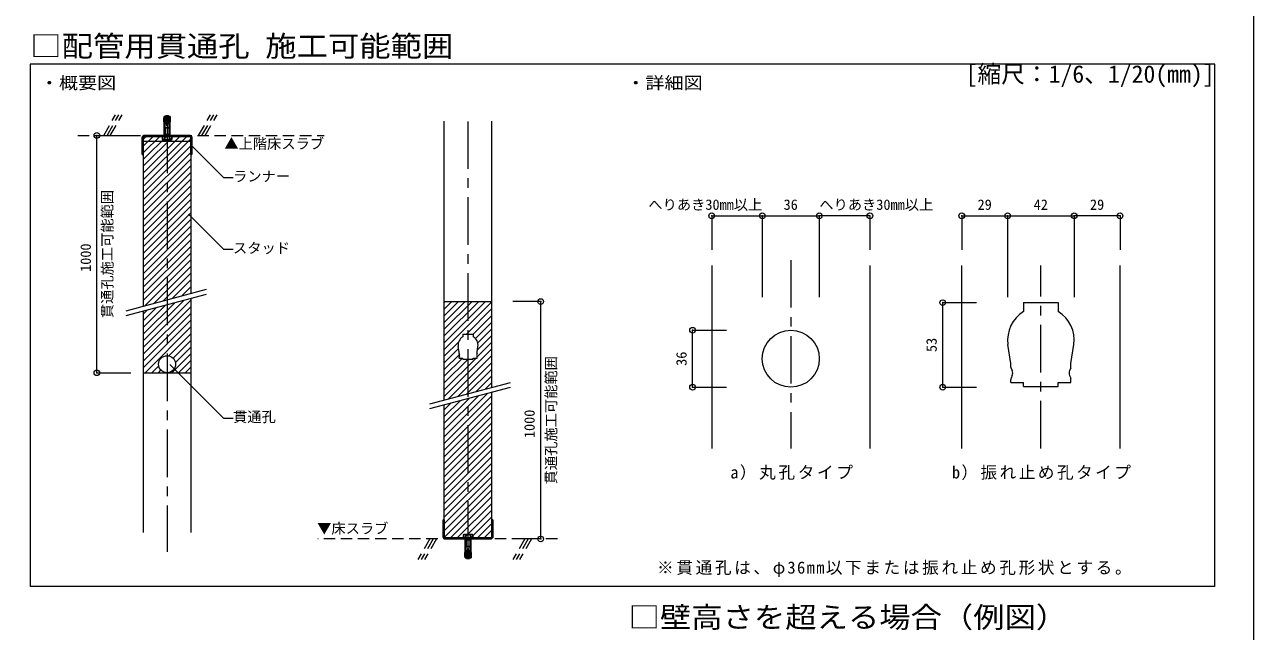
# Model space of a CAD drawing. Units: millimetres on the paper, with parts at other scales. Extents: x -195 to 195, y -140 to 138.
# Drawn here: x 65.6 to 195, y 2.8 to 66.7 of the extents above; entities that cross this region are included whole.
import ezdxf
from ezdxf.enums import TextEntityAlignment as Align

# ---------------------------------------------------------------- set-up
doc = ezdxf.new("R2010")
doc.units = ezdxf.units.MM
doc.header["$PDMODE"] = 32
doc.header["$PDSIZE"] = 0.6
doc.linetypes.add('CHAIN1', pattern=[8, 5, -1, 1, -1])
doc.linetypes.add('DASHED1', pattern=[1.8, 1.2, -0.6])
for name, color, linetype, lineweight in [('5-0_中心線', 4, 'CHAIN1', 18), ('5-2_SQバー', 3, 'Continuous', 18), ('5-3_ランナー', 2, 'Continuous', 25), ('5-5_寸法', 4, 'Continuous', 9), ('5-6_文字・矢印', 7, 'Continuous', 18), ('5-9_躯体他', 4, 'DASHED1', 9), ('5-C_ビス・アンカーボルト・強調図形', 2, 'DASHED1', 25), ('5-E_補助線', 7, 'Continuous', 18), ('B-0_中心線', 4, 'CHAIN1', 9), ('B-2_SQバー', 3, 'Continuous', 18), ('B-5_寸法', 7, 'Continuous', 9), ('F-3_ランナー', 4, 'Continuous', 9)]:
    doc.layers.add(name, color=color, linetype=linetype, lineweight=lineweight)
doc.layers.add('B-6_文字・矢印', color=3, linetype='Continuous')
doc.layers.add('F-6_文字・矢印', color=4, linetype='Continuous')
doc.styles.add('ＭＳ ゴシック', font='')
doc.styles.get('ＭＳ ゴシック').set_extended_font_data('MS Gothic')

msp = doc.modelspace()

# ---------------------------------------------------------------- linework, layer by layer
at = {"layer": '5-0_中心線', "lineweight": 9}
for p, q in [((112.302, 11.483), (112.302, 57.144)), ((80.607, 56.03), (80.607, 11.163))]:
    msp.add_line(p, q, dxfattribs=at)
at = {"layer": '5-2_SQバー'}
for p, q in [((109.802, 27.137), (109.802, 56.502)), ((114.802, 28.476), (114.802, 56.502)), ((78.107, 54.391), (78.107, 37.013)), ((78.107, 54.391), (83.107, 54.391)), ((83.107, 54.391), (83.107, 38.352)), ((83.107, 37.852), (83.107, 13.17)), ((78.107, 36.513), (78.107, 13.17)), ((111.752, 34.086), (112.852, 34.086)), ((111.752, 34.086), (111.752, 33.805)), ((112.852, 34.086), (112.852, 33.805)), ((111.352, 32.161), (111.262, 32.767)), ((113.252, 32.161), (113.342, 32.767)), ((111.352, 32.046), (111.352, 32.161)), ((111.352, 31.561), (111.352, 31.661)), ((111.352, 31.561), (111.752, 31.561)), ((111.358, 32.018), (111.394, 31.941)), ((111.396, 31.782), (111.36, 31.701)), ((111.752, 31.436), (111.752, 31.561)), ((111.752, 31.436), (112.852, 31.436)), ((112.852, 31.561), (113.252, 31.561)), ((112.852, 31.436), (112.852, 31.561)), ((113.208, 31.782), (113.243, 31.701)), ((113.246, 32.018), (113.21, 31.941)), ((113.252, 32.046), (113.252, 32.161)), ((113.252, 31.561), (113.252, 31.661)), ((80.407, 30.006), (80.425, 30.025)), ((114.802, 12.621), (114.802, 27.976)), ((109.802, 12.621), (109.802, 26.637)), ((114.802, 12.621), (109.802, 12.621))]:
    msp.add_line(p, q, dxfattribs=at)
msp.add_circle((80.607, 30.906), 0.9, dxfattribs=at)
for centre, radius, start, end in [((112.302, 32.911), 1.05, 121.58813, 187.87582), ((112.302, 32.911), 1.05, 352.12418, 58.41186), ((111.417, 32.046), 0.065, 180, 204.96595), ((111.417, 32.046), 0.065, 180, 207.01425), ((111.452, 31.661), 0.1, 156.38467, 179.99988), ((111.452, 31.661), 0.1, 160.20522, 179.99988), ((111.218, 31.86), 0.194, 336.38467, 24.96595), ((113.386, 31.86), 0.194, 155.03405, 203.61533), ((113.152, 31.661), 0.1, 0.00012, 23.61533), ((113.187, 32.046), 0.065, 332.98575, 0), ((113.187, 32.046), 0.065, 335.03405, 0), ((113.152, 31.661), 0.1, 0.00012, 19.79478)]:
    msp.add_arc(centre, radius, start, end, dxfattribs=at)
at = {"layer": '5-3_ランナー'}
for p, q in [((77.992, 54.776), (77.992, 53.006)), ((78.107, 54.776), (78.107, 53.006)), ((78.222, 55.006), (82.992, 55.006)), ((78.222, 54.891), (82.992, 54.891)), ((83.107, 54.776), (83.107, 53.006)), ((83.222, 54.776), (83.222, 53.006)), ((77.992, 53.006), (78.107, 53.006)), ((83.222, 53.006), (83.107, 53.006)), ((109.687, 12.736), (109.687, 14.506)), ((109.687, 14.506), (109.802, 14.506)), ((109.802, 12.736), (109.802, 14.506)), ((114.802, 12.736), (114.802, 14.506)), ((114.917, 14.506), (114.802, 14.506)), ((114.917, 12.736), (114.917, 14.506)), ((114.687, 12.621), (109.917, 12.621)), ((114.687, 12.506), (109.917, 12.506))]:
    msp.add_line(p, q, dxfattribs=at)
for centre, radius, start, end in [((78.222, 54.776), 0.23, 90, 180), ((78.222, 54.776), 0.115, 90, 180), ((82.992, 54.776), 0.23, 0, 90), ((82.992, 54.776), 0.115, 0, 90), ((109.917, 12.736), 0.23, 180, 270), ((109.917, 12.736), 0.115, 180, 270), ((114.687, 12.736), 0.23, 270, 0), ((114.687, 12.736), 0.115, 270, 0)]:
    msp.add_arc(centre, radius, start, end, dxfattribs=at)
at = {"layer": '5-5_寸法'}
for p, q in [((73.215, 30.006), (73.215, 55.006)), ((73.215, 55.006), (76.781, 55.006)), ((119.948, 37.506), (117.018, 37.506)), ((119.948, 12.506), (119.948, 37.506)), ((73.215, 30.006), (76.781, 30.006)), ((119.948, 12.506), (117.018, 12.506))]:
    msp.add_line(p, q, dxfattribs=at)
at = {"layer": '5-5_寸法', "color": 7}
for p in [(73.215, 55.006), (119.948, 37.506), (73.215, 30.006), (119.948, 12.506)]:
    msp.add_point(p, dxfattribs=at)
at = {"layer": '5-6_文字・矢印'}
for p, q in [((86.555, 50.563), (83.222, 53.896)), ((86.555, 50.563), (87.555, 50.563)), ((86.555, 43.013), (82.865, 46.703)), ((86.555, 43.013), (87.555, 43.013)), ((86.555, 25.24), (80.912, 30.882)), ((86.555, 25.24), (87.555, 25.24))]:
    msp.add_line(p, q, dxfattribs=at)
at = {"layer": '5-9_躯体他'}
for p, q in [((73.932, 55.006), (75.189, 57.184)), ((74.282, 55.006), (75.539, 57.184)), ((74.632, 55.006), (75.889, 57.184)), ((83.932, 55.006), (85.189, 57.184)), ((84.282, 55.006), (85.539, 57.184)), ((84.632, 55.006), (85.889, 57.184)), ((71.204, 55.006), (97.135, 55.006)), ((121.704, 12.506), (96.481, 12.506)), ((108.277, 12.506), (107.02, 10.329)), ((108.627, 12.506), (107.37, 10.329)), ((108.977, 12.506), (107.72, 10.329)), ((118.277, 12.506), (117.02, 10.329)), ((118.627, 12.506), (117.37, 10.329)), ((118.977, 12.506), (117.72, 10.329))]:
    msp.add_line(p, q, dxfattribs=at)
at = {"layer": '5-C_ビス・アンカーボルト・強調図形'}
for p, q in [((80.263, 56.817), (80.295, 56.974)), ((80.529, 57.005), (80.318, 56.994)), ((80.412, 56.745), (80.4, 56.973)), ((80.407, 56.681), (80.435, 57)), ((80.435, 57), (80.438, 57.041)), ((80.438, 57.041), (80.453, 57.056)), ((80.453, 57.056), (80.76, 57.056)), ((80.582, 56.006), (80.529, 57.005)), ((80.632, 56.006), (80.685, 57.005)), ((80.895, 56.994), (80.685, 57.005)), ((80.775, 57.041), (80.76, 57.056)), ((80.779, 57), (80.775, 57.041)), ((80.807, 56.681), (80.779, 57)), ((80.801, 56.745), (80.813, 56.973)), ((80.95, 56.817), (80.918, 56.974)), ((80.263, 56.817), (80.538, 56.831)), ((80.307, 55.999), (80.263, 56.817)), ((80.307, 55.006), (80.307, 55.999)), ((80.384, 55.865), (80.369, 55.806)), ((80.369, 55.806), (80.845, 55.806)), ((80.369, 55.806), (80.369, 55.084)), ((80.374, 56.196), (80.384, 56.001)), ((80.374, 56.196), (80.375, 56.196)), ((80.382, 54.891), (80.382, 55.778)), ((80.384, 56.001), (80.384, 55.865)), ((80.397, 55.806), (80.384, 55.865)), ((80.397, 55.1), (80.397, 55.806)), ((80.399, 56.22), (80.407, 56.445)), ((80.407, 56.681), (80.407, 56.256)), ((80.407, 56.256), (80.569, 56.256)), ((80.569, 56.256), (80.645, 56.256)), ((80.582, 56.006), (80.632, 56.006)), ((80.95, 56.817), (80.676, 56.831)), ((80.815, 56.22), (80.807, 56.445)), ((80.817, 55.806), (80.829, 55.865)), ((80.817, 55.1), (80.817, 55.806)), ((80.84, 56.196), (80.829, 56.001)), ((80.829, 56.001), (80.829, 55.865)), ((80.829, 55.865), (80.845, 55.806)), ((80.832, 54.891), (80.832, 55.778)), ((80.84, 56.196), (80.838, 56.196)), ((80.845, 55.806), (80.845, 55.084)), ((80.907, 55.999), (80.95, 56.817)), ((80.907, 55.006), (80.907, 55.999)), ((81.097, 54.891), (80.117, 54.891)), ((80.117, 54.891), (80.117, 54.579)), ((80.182, 54.541), (80.117, 54.579)), ((81.031, 54.541), (80.182, 54.541)), ((80.307, 55.006), (80.907, 55.006)), ((80.362, 54.891), (80.362, 54.579)), ((80.364, 55.081), (80.849, 55.081)), ((80.397, 55.1), (80.817, 55.1)), ((80.852, 54.891), (80.852, 54.579)), ((81.031, 54.541), (81.097, 54.579)), ((81.097, 54.891), (81.097, 54.579)), ((111.877, 12.971), (111.812, 12.933)), ((111.877, 12.971), (112.726, 12.971)), ((112.726, 12.971), (112.792, 12.933)), ((111.812, 12.621), (111.812, 12.933)), ((111.812, 12.621), (112.792, 12.621)), ((112.002, 12.506), (112.002, 11.514)), ((112.602, 12.506), (112.002, 12.506)), ((112.057, 12.621), (112.057, 12.933)), ((112.544, 12.431), (112.059, 12.431)), ((112.064, 11.706), (112.064, 12.429)), ((112.079, 11.648), (112.064, 11.706)), ((112.54, 11.706), (112.064, 11.706)), ((112.077, 12.621), (112.077, 11.735)), ((112.092, 11.706), (112.079, 11.648)), ((112.079, 11.512), (112.079, 11.648)), ((112.092, 12.413), (112.092, 11.706)), ((112.512, 12.413), (112.092, 12.413)), ((112.512, 12.413), (112.512, 11.706)), ((112.512, 11.706), (112.524, 11.648)), ((112.524, 11.648), (112.54, 11.706)), ((112.524, 11.512), (112.524, 11.648)), ((112.527, 12.621), (112.527, 11.735)), ((112.54, 11.706), (112.54, 12.429)), ((112.547, 12.621), (112.547, 12.933)), ((112.602, 12.506), (112.602, 11.514)), ((112.792, 12.621), (112.792, 12.933)), ((112.002, 11.514), (111.958, 10.696)), ((111.958, 10.696), (112.233, 10.681)), ((111.958, 10.696), (111.99, 10.539)), ((112.013, 10.519), (112.224, 10.508)), ((112.069, 11.317), (112.079, 11.512)), ((112.069, 11.317), (112.07, 11.317)), ((112.094, 11.293), (112.102, 11.068)), ((112.107, 10.768), (112.095, 10.54)), ((112.102, 10.831), (112.13, 10.513)), ((112.13, 10.513), (112.133, 10.471)), ((112.133, 10.471), (112.148, 10.456)), ((112.455, 10.456), (112.148, 10.456)), ((112.277, 11.506), (112.224, 10.508)), ((112.34, 11.256), (112.264, 11.256)), ((112.327, 11.506), (112.277, 11.506)), ((112.327, 11.506), (112.38, 10.508)), ((112.502, 11.256), (112.34, 11.256)), ((112.645, 10.696), (112.371, 10.681)), ((112.38, 10.508), (112.59, 10.519)), ((112.47, 10.471), (112.455, 10.456)), ((112.474, 10.513), (112.47, 10.471)), ((112.502, 10.831), (112.474, 10.513)), ((112.496, 10.768), (112.508, 10.54)), ((112.51, 11.293), (112.502, 11.068)), ((112.502, 10.831), (112.502, 11.256)), ((112.535, 11.317), (112.524, 11.512)), ((112.535, 11.317), (112.533, 11.317)), ((112.602, 11.514), (112.645, 10.696)), ((112.645, 10.696), (112.613, 10.539))]:
    msp.add_line(p, q, dxfattribs=at)
for points in [[(80.807, 56.681), (80.807, 56.256), (80.645, 56.256)], [(80.364, 55.006), (80.364, 55.081), (80.397, 55.1)], [(80.849, 55.006), (80.849, 55.081), (80.817, 55.1)], [(112.059, 12.506), (112.059, 12.431), (112.092, 12.413)], [(112.544, 12.506), (112.544, 12.431), (112.512, 12.413)], [(112.102, 10.831), (112.102, 11.256), (112.264, 11.256)]]:
    msp.add_lwpolyline(points, dxfattribs=at)
for centre, radius, start, end in [((80.32, 56.969), 0.025, 93.04141, 168.54141), ((80.375, 56.972), 0.025, 3.04141, 93.04141), ((80.838, 56.972), 0.025, 86.95857, 176.95857), ((80.894, 56.969), 0.025, 11.45857, 86.95857), ((80.374, 56.221), 0.025, 273.04141, 358.04141), ((80.84, 56.221), 0.025, 181.95857, 266.95857), ((80.277, 54.88), 0.341, 241.95868, 263.65706), ((80.231, 54.785), 0.244, 271.95541, 302.42882), ((80.607, 55.352), 0.811, 252.41203, 287.58795), ((80.983, 54.785), 0.244, 237.57117, 268.04457), ((80.937, 54.88), 0.341, 276.34293, 298.04131), ((111.972, 12.633), 0.341, 96.34293, 118.04131), ((111.926, 12.728), 0.244, 57.57117, 88.04457), ((112.302, 12.161), 0.811, 72.41203, 107.58795), ((112.678, 12.728), 0.244, 91.95541, 122.42882), ((112.632, 12.633), 0.341, 61.95868, 83.65706), ((112.015, 10.544), 0.025, 191.45857, 266.95857), ((112.07, 10.541), 0.025, 266.95857, 356.95857), ((112.069, 11.292), 0.025, 1.95857, 86.95857), ((112.533, 10.541), 0.025, 183.04141, 273.04141), ((112.535, 11.292), 0.025, 93.04141, 178.04141), ((112.589, 10.544), 0.025, 273.04141, 348.54141)]:
    msp.add_arc(centre, radius, start, end, dxfattribs=at)
at = {"layer": '5-E_補助線'}
for p, q in [((78.107, 54.576), (78.537, 55.006)), ((78.107, 53.869), (79.244, 55.006)), ((78.107, 53.162), (79.951, 55.006)), ((78.107, 52.455), (80.658, 55.006)), ((78.107, 51.748), (81.365, 55.006)), ((78.107, 51.041), (82.072, 55.006)), ((78.107, 50.334), (82.779, 55.006)), ((78.107, 49.627), (83.107, 54.627)), ((78.107, 48.92), (83.107, 53.92)), ((78.107, 48.212), (83.107, 53.212)), ((78.107, 47.505), (83.107, 52.505)), ((78.107, 46.798), (83.107, 51.798)), ((78.107, 46.091), (83.107, 51.091)), ((78.107, 45.384), (83.107, 50.384)), ((78.107, 44.677), (83.107, 49.677)), ((78.107, 43.97), (83.107, 48.97)), ((78.107, 43.263), (83.107, 48.263)), ((78.107, 42.556), (83.107, 47.556)), ((78.107, 41.849), (83.107, 46.849)), ((78.107, 41.141), (83.107, 46.141)), ((78.107, 40.434), (83.107, 45.434)), ((78.107, 39.727), (83.107, 44.727)), ((78.107, 39.02), (83.107, 44.02)), ((78.107, 38.313), (83.107, 43.313)), ((78.107, 37.606), (83.107, 42.606)), ((78.262, 37.054), (83.107, 41.899)), ((79.228, 37.313), (83.107, 41.192)), ((80.194, 37.572), (83.107, 40.485)), ((81.16, 37.831), (83.107, 39.777)), ((82.126, 38.09), (83.107, 39.07)), ((76.297, 36.528), (84.775, 38.799)), ((76.297, 36.028), (84.775, 38.299)), ((78.107, 33.363), (82.409, 37.665)), ((78.107, 32.656), (83.107, 37.656)), ((83.092, 38.348), (83.107, 38.363)), ((78.107, 34.07), (81.443, 37.407)), ((78.107, 34.777), (80.477, 37.148)), ((78.107, 31.949), (83.107, 36.949)), ((78.107, 35.485), (79.511, 36.889)), ((78.107, 36.192), (78.545, 36.63)), ((78.107, 31.242), (83.107, 36.242)), ((109.802, 37.417), (109.891, 37.506)), ((109.802, 36.71), (110.598, 37.506)), ((109.802, 36.003), (111.305, 37.506)), ((109.802, 35.296), (112.012, 37.506)), ((109.802, 34.589), (112.719, 37.506)), ((109.802, 33.882), (113.426, 37.506)), ((109.802, 33.175), (114.134, 37.506)), ((109.802, 37.506), (114.802, 37.506)), ((109.802, 32.467), (114.802, 37.467)), ((112.127, 34.086), (114.802, 36.76)), ((78.107, 30.535), (83.107, 35.535)), ((112.835, 34.086), (114.802, 36.053)), ((113.076, 33.62), (114.802, 35.346)), ((78.285, 30.006), (83.107, 34.828)), ((80.776, 31.79), (83.107, 34.121)), ((113.29, 32.421), (114.802, 33.932)), ((113.322, 33.159), (114.802, 34.639)), ((81.24, 31.546), (83.107, 33.414)), ((81.488, 31.088), (83.107, 32.706)), ((109.802, 31.76), (111.317, 33.276)), ((109.802, 31.053), (111.295, 32.546)), ((109.802, 27.518), (114.802, 32.518)), ((113.251, 31.674), (114.802, 33.225)), ((81.114, 30.006), (83.107, 31.999)), ((81.821, 30.006), (83.107, 31.292)), ((109.802, 30.346), (111.395, 31.939)), ((109.802, 28.225), (113.138, 31.561)), ((109.802, 29.639), (111.724, 31.561)), ((109.802, 28.932), (112.306, 31.436)), ((110.247, 27.256), (114.802, 31.811)), ((111.213, 27.515), (114.802, 31.104)), ((78.107, 30.006), (83.107, 30.006)), ((78.993, 30.006), (79.723, 30.737)), ((79.7, 30.006), (79.967, 30.274)), ((82.528, 30.006), (83.107, 30.585)), ((112.179, 27.774), (114.802, 30.396)), ((108.277, 26.728), (116.755, 29)), ((108.277, 26.228), (116.755, 28.5)), ((113.145, 28.033), (114.802, 29.689)), ((114.111, 28.291), (114.802, 28.982)), ((109.802, 23.275), (114.394, 27.867)), ((109.802, 23.982), (113.428, 27.608)), ((109.802, 22.568), (114.802, 27.568)), ((109.802, 24.689), (112.462, 27.35)), ((109.802, 25.396), (111.496, 27.091)), ((109.802, 21.861), (114.802, 26.861)), ((109.802, 26.104), (110.53, 26.832)), ((109.802, 21.154), (114.802, 26.154)), ((109.802, 20.447), (114.802, 25.447)), ((109.802, 19.74), (114.802, 24.74)), ((109.802, 19.032), (114.802, 24.032)), ((109.802, 18.325), (114.802, 23.325)), ((109.802, 17.618), (114.802, 22.618)), ((109.802, 16.911), (114.802, 21.911)), ((109.802, 16.204), (114.802, 21.204)), ((109.802, 15.497), (114.802, 20.497)), ((109.802, 14.79), (114.802, 19.79)), ((109.802, 14.083), (114.802, 19.083)), ((109.802, 13.376), (114.802, 18.376)), ((109.802, 12.668), (114.802, 17.668)), ((110.462, 12.621), (114.802, 16.961)), ((111.169, 12.621), (114.802, 16.254)), ((111.876, 12.621), (114.802, 15.547)), ((112.583, 12.621), (114.802, 14.84)), ((113.29, 12.621), (114.802, 14.133)), ((113.997, 12.621), (114.802, 13.426)), ((114.704, 12.621), (114.802, 12.719))]:
    msp.add_line(p, q, dxfattribs=at)
at = {"layer": 'B-0_中心線'}
for p, q in [((146.288, 41.864), (146.288, 22.044)), ((172.621, 22.044), (172.621, 41.302))]:
    msp.add_line(p, q, dxfattribs=at)
at = {"layer": 'B-2_SQバー'}
for p, q in [((137.954, 41.302), (137.954, 22.044)), ((154.621, 41.302), (154.621, 22.044)), ((164.288, 22.044), (164.288, 41.302)), ((180.954, 22.044), (180.954, 41.302)), ((170.788, 37.394), (174.454, 37.394)), ((170.788, 37.394), (170.788, 36.459)), ((174.454, 37.394), (174.454, 36.459)), ((169.454, 30.978), (169.154, 32.998)), ((175.788, 30.978), (176.088, 32.998)), ((169.454, 30.594), (169.454, 30.978)), ((169.475, 30.502), (169.594, 30.246)), ((175.767, 30.502), (175.648, 30.246)), ((175.788, 30.594), (175.788, 30.978)), ((169.454, 28.978), (169.454, 29.311)), ((169.454, 28.978), (170.788, 28.978)), ((169.6, 29.714), (169.482, 29.445)), ((170.788, 28.561), (170.788, 28.978)), ((170.788, 28.561), (174.454, 28.561)), ((174.454, 28.978), (175.788, 28.978)), ((174.454, 28.561), (174.454, 28.978)), ((175.642, 29.714), (175.76, 29.445)), ((175.788, 28.978), (175.788, 29.311))]:
    msp.add_line(p, q, dxfattribs=at)
msp.add_circle((146.288, 31.488), 3, dxfattribs=at)
for centre, radius, start, end in [((172.621, 33.478), 3.5, 121.58813, 187.87582), ((172.621, 33.478), 3.5, 352.12418, 58.41186), ((169.671, 30.594), 0.217, 180, 204.96595), ((169.671, 30.594), 0.217, 180, 207.01425), ((169.008, 29.973), 0.646, 336.38467, 24.96595), ((176.234, 29.973), 0.646, 155.03405, 203.61533), ((175.571, 30.594), 0.217, 332.98575, 0), ((175.571, 30.594), 0.217, 335.03405, 0), ((169.788, 29.311), 0.333, 156.38467, 179.99988), ((169.788, 29.311), 0.333, 160.20522, 179.99988), ((175.454, 29.311), 0.333, 0.00012, 23.61533), ((175.454, 29.311), 0.333, 0.00012, 19.79478)]:
    msp.add_arc(centre, radius, start, end, dxfattribs=at)
at = {"layer": 'B-5_寸法', "color": 4}
for p, q in [((137.954, 46.534), (137.954, 42.968)), ((137.954, 46.534), (143.288, 46.534)), ((143.288, 46.534), (143.288, 37.968)), ((143.288, 46.534), (149.288, 46.534)), ((154.621, 46.534), (149.288, 46.534)), ((149.288, 46.534), (149.288, 37.968)), ((154.621, 46.534), (154.621, 42.968)), ((164.288, 46.534), (169.121, 46.534)), ((164.288, 46.534), (164.288, 42.968)), ((169.121, 46.534), (169.121, 37.968)), ((180.954, 46.534), (176.121, 46.534)), ((180.954, 46.534), (180.954, 42.968)), ((135.947, 28.488), (135.947, 34.488)), ((135.947, 34.488), (139.513, 34.488)), ((135.947, 28.488), (139.513, 28.488)), ((162.281, 28.488), (165.847, 28.488))]:
    msp.add_line(p, q, dxfattribs=at)
for points in [[(169.121, 46.534), (176.121, 46.534), (176.121, 37.968)], [(162.281, 28.488), (162.281, 37.394), (165.847, 37.394)]]:
    msp.add_lwpolyline(points, dxfattribs=at)
at = {"layer": 'B-5_寸法'}
for p in [(137.954, 46.534), (143.288, 46.534), (149.288, 46.534), (154.621, 46.534), (164.288, 46.534), (169.121, 46.534), (176.121, 46.534), (180.954, 46.534), (162.281, 37.394), (135.947, 34.488), (135.947, 28.488), (162.281, 28.488)]:
    msp.add_point(p, dxfattribs=at)
at = {"layer": 'F-3_ランナー', "color": 3, "lineweight": 18}
for p, q in [((66.204, 62.506), (66.204, 7.506)), ((190.954, 62.506), (66.204, 62.506)), ((190.954, 7.506), (190.954, 62.506)), ((190.954, 7.506), (66.204, 7.506))]:
    msp.add_line(p, q, dxfattribs=at)
msp.add_lwpolyline([(-195, 137.5), (195, 137.5), (195, -137.5)], dxfattribs=at)

# ---------------------------------------------------------------- texts
at = {"layer": '5-5_寸法', "color": 7, "style": 'ＭＳ ゴシック'}
for p in [(72.915, 40.631), (119.648, 23.131)]:
    msp.add_text('1000', height=1.1, rotation=90, dxfattribs=at).set_placement(p, align=Align.BOTTOM_LEFT)
at = {"layer": '5-6_文字・矢印', "color": 3, "style": 'ＭＳ ゴシック', "width": 1.15}
msp.add_text('・概要図', height=1.283, dxfattribs=at).set_placement((67.204, 59.506), align=Align.BOTTOM_LEFT)
at = {"layer": '5-6_文字・矢印', "style": 'ＭＳ ゴシック'}
for s, p in [('▲上階床スラブ', (86.635, 53.251)), ('ランナー', (87.555, 49.813)), ('スタッド', (87.555, 42.263)), ('貫通孔', (87.555, 24.49)), ('▼床スラブ', (96.411, 12.738))]:
    msp.add_text(s, height=1.1, dxfattribs=at).set_placement(p, align=Align.BOTTOM_LEFT)
for p in [(75.185, 35.756), (121.918, 18.256)]:
    msp.add_text('貫通孔施工可能範囲', height=1.1, rotation=90, dxfattribs=at).set_placement(p, align=Align.BOTTOM_LEFT)
at = {"layer": 'B-5_寸法', "style": 'ＭＳ ゴシック'}
for s, p in [('へりあき30mm以上', (131.288, 46.834)), ('36', (145.529, 46.834)), ('へりあき30mm以上', (149.288, 46.834)), ('29', (165.954, 46.834)), ('42', (171.863, 46.834)), ('29', (177.788, 46.834))]:
    msp.add_text(s, height=1.1, dxfattribs=at).set_placement(p, align=Align.BOTTOM_LEFT)
for s, p in [('53', (161.981, 32.191)), ('36', (135.647, 30.738))]:
    msp.add_text(s, height=1.1, rotation=90, dxfattribs=at).set_placement(p, align=Align.BOTTOM_LEFT)
at = {"layer": 'B-6_文字・矢印', "style": 'ＭＳ ゴシック', "width": 1.15}
msp.add_text('・詳細図', height=1.283, dxfattribs=at).set_placement((128.954, 59.506), align=Align.BOTTOM_LEFT)
at = {"layer": 'B-6_文字・矢印', "char_height": 1.283, "attachment_point": 7, "style": 'ＭＳ ゴシック'}
for s, insert in [('\\T1.16;a）丸孔タイプ', (139.913, 18.711)), ('\\T1.15;b）振れ止め孔タイプ', (163.246, 18.711)), ('\\T1.16;※貫通孔は、φ36mm以下または振れ止め孔形状とする。', (132.204, 8.506))]:
    msp.add_mtext(s, dxfattribs=dict(at, insert=insert))
at = {"layer": 'F-6_文字・矢印', "color": 7, "style": 'ＭＳ ゴシック', "width": 1.1}
for s, p in [('□配管用貫通孔 施工可能範囲', (66.204, 62.649)), ('□壁高さを超える場合（例図）', (129.204, 2.506))]:
    msp.add_text(s, height=2.199, dxfattribs=at).set_placement(p, align=Align.BOTTOM_LEFT)
at = {"layer": 'F-6_文字・矢印', "style": 'ＭＳ ゴシック'}
msp.add_text('[縮尺：1/6、1/20(mm)]', height=1.833, dxfattribs=at).set_placement((164.694, 60.006), align=Align.BOTTOM_LEFT)

doc.saveas('drawing.dxf')
